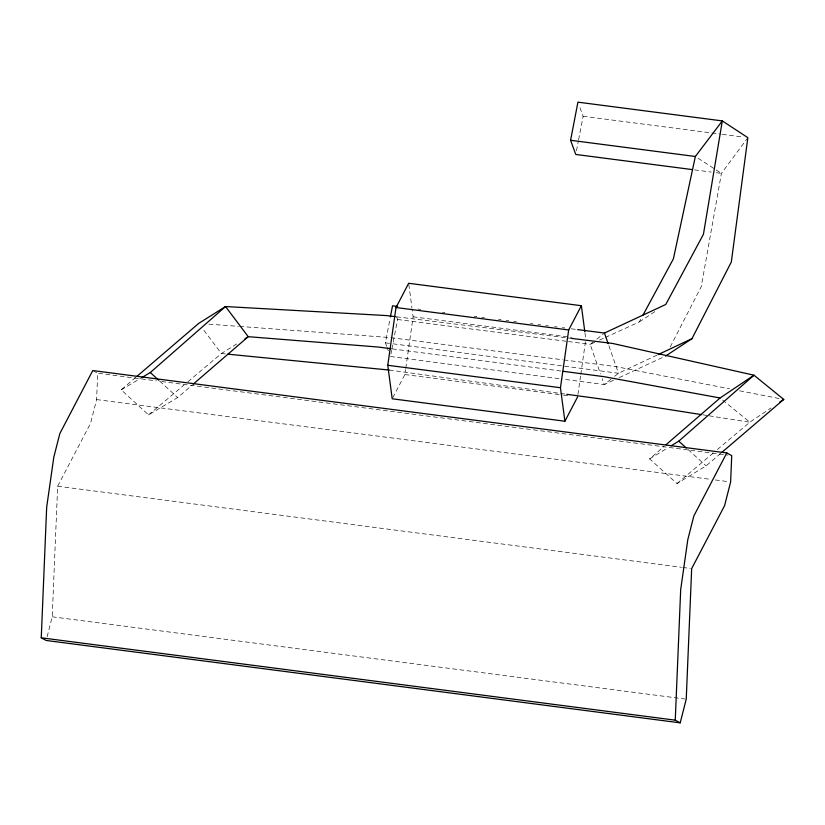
<?xml version="1.0" encoding="UTF-8"?>
<svg xmlns="http://www.w3.org/2000/svg" width="825" height="825" viewBox="0 0 825 825"><rect width="100%" height="100%" fill="white"/><g stroke="black" fill="none" stroke-linecap="round" stroke-linejoin="round"><path stroke-width="0.62" stroke-dasharray="4.12 3.09" d="M47.149 636.735L52.223 616.801L57.657 486.245L90.585 423.246L96.618 399.578L97.711 373.23L156.513 380.872M392.782 397.681L404.889 374.54L405.601 369.517M405.776 368.259L413.119 316.79L412.129 309.344M577.933 394.463L580.614 375.633M580.79 374.375L585.451 341.736M386.647 346.242L385.378 342.818L390.153 318.151M390.906 354.038L391.617 350.336M391.854 349.109L397.578 319.492L396.32 316.068M576.469 150.758L578.377 140.91M578.614 139.672L583.131 116.273L579.232 105.683M670.209 346.985L701.271 286.595L721.421 173.384L747.099 138.693M605.406 337.415L639.323 321.894L641.757 317.398M720.689 453.389L706.138 465.847L677.005 483.553L649.636 458.886L664.115 446.377M135.723 377.386L121.192 389.843L148.552 414.892L177.664 397.567L192.163 385.058M148.552 414.892L183.985 385.048M187.925 381.738L221.389 353.543L238.569 342.746M677.005 483.553L713.429 452.884M717.368 449.563L749.853 422.204L771.035 407.963M593.051 342.107L590.195 344.376L568.507 341.571M596.857 339.096L603.508 333.805M610.871 379.283L604.209 384.574L563.496 379.222M614.666 376.272L618.472 373.251L656.968 355.142M639.323 321.894L655.194 311.448M649.636 458.886L667.982 447.738M121.192 389.843L140.611 378.293M613.47 380.273L604.209 384.574L602.147 378.665M619.245 377.592L664.362 356.637M594.877 342.231L590.195 344.376L600.497 373.931M599.558 340.096L604.23 337.951M208.942 324.163L238.415 326.339M239.704 326.442L389.647 337.528M225.235 353.915L221.389 353.543L203.228 329.433M396.557 316.821L571.715 338.415M418.069 309.086L420.626 309.416M442.324 312.211L444.881 312.541M474.241 316.315L476.798 316.645M481.903 317.295L484.45 317.625M498.496 319.43L501.053 319.76M506.158 320.42L508.705 320.739M513.82 321.399L516.368 321.729M530.413 323.534L532.971 323.864M538.075 324.514L540.623 324.844M545.738 325.504L548.285 325.834M554.668 326.648L557.226 326.978M562.33 327.638L564.877 327.968M571.261 328.783L576.376 329.443M397.578 319.492L567.239 341.406M390.926 337.693L562.681 359.782M563.949 359.937L616.11 366.651L729.548 388.823M583.131 116.273L721.04 134.186M722.318 134.351L742.748 137.012M694.588 169.898L711.202 172.054M716.317 172.714L721.421 173.384L697.445 157.843M413.119 316.79L571.838 337.404M385.378 342.818L391.751 343.654M393.03 343.819L618.472 373.251L608.582 344.871M392.339 348.892L560.783 371.002M390.431 356.503L562.217 379.057M404.889 374.54L562.33 394.989M563.599 395.154L568.683 395.814M161.628 381.532L727.898 455.111M96.618 399.578L710.181 479.294M715.296 479.954L729.352 481.779M57.657 486.245L681.44 567.291M682.718 567.456L690.391 568.446M52.223 616.801L684.967 699.002M389.287 370.064L565.517 394.133M702.879 414.831L707.953 415.625M709.222 415.831L749.853 422.204L721.071 398.795M739.633 390.792L779.965 398.681M93.761 371.095L96.731 372.694M688.205 449.677L706.138 465.847M159.741 381.15L177.664 397.567M387.069 347.387L388.327 350.811M584.977 333.022L585.637 337.982M408.839 284.522L411.964 308.096"/><path stroke-width="1.24" d="M41.25 637.797L46.674 507.241L53.8 457.225L59.843 433.558L92.771 370.559L726.784 452.935L731.723 455.606L730.63 481.944L724.597 505.622L691.67 568.611L686.235 699.167L680.202 722.844L46.19 640.468L41.25 637.797L675.262 720.173L680.202 722.844M675.262 720.173L680.687 589.617L687.813 539.602L693.856 515.924L726.784 452.935M577.572 396.969L564.898 421.224L392.205 398.784L387.771 365.279L396 307.529L408.674 283.284L581.367 305.714L584.822 331.774M564.898 421.224L560.453 387.719L568.683 329.959L581.367 305.714M390.39 316.913L392.535 305.807L397.64 306.467M692.041 169.558L575.757 154.45L570.58 140.281L577.933 102.156L722.318 120.914L747.852 137.672L731.321 262.01L691.958 338.683L665.517 356.101M577.644 329.608L604.457 333.052L665.765 304.477L703.436 234.3L722.318 120.914L695.362 156.492L673.386 258.885L642.974 315.14M141.683 377.654L150.315 372.518L225.524 306.539L386.327 315.562L395.278 316.666M671.21 445.768L678.769 441.169L753.978 375.2L783.75 399.413L721.658 452.554M666.043 444.706L720.081 397.98L753.978 375.2L612.624 343.458L571.715 338.415M193.132 384.223L248.232 336.683L378.293 347.047L391.06 348.717M136.692 376.561L198.691 323.4L225.524 306.539L248.232 336.683L245.004 338.704M779.512 402.27L783.75 399.413M658.133 354.595L691.958 338.683M227.803 354.162L389.287 370.064M570.58 140.281L695.362 156.492M396 307.529L568.683 329.959M563.341 371.332L604.178 376.695L720.081 397.98M387.771 365.279L560.453 387.719M566.796 394.309L607.664 399.888L701.611 414.635M678.769 441.169L686.317 447.975M150.315 372.518L158.802 380.284M604.457 333.052L608.169 343.695"/></g></svg>
